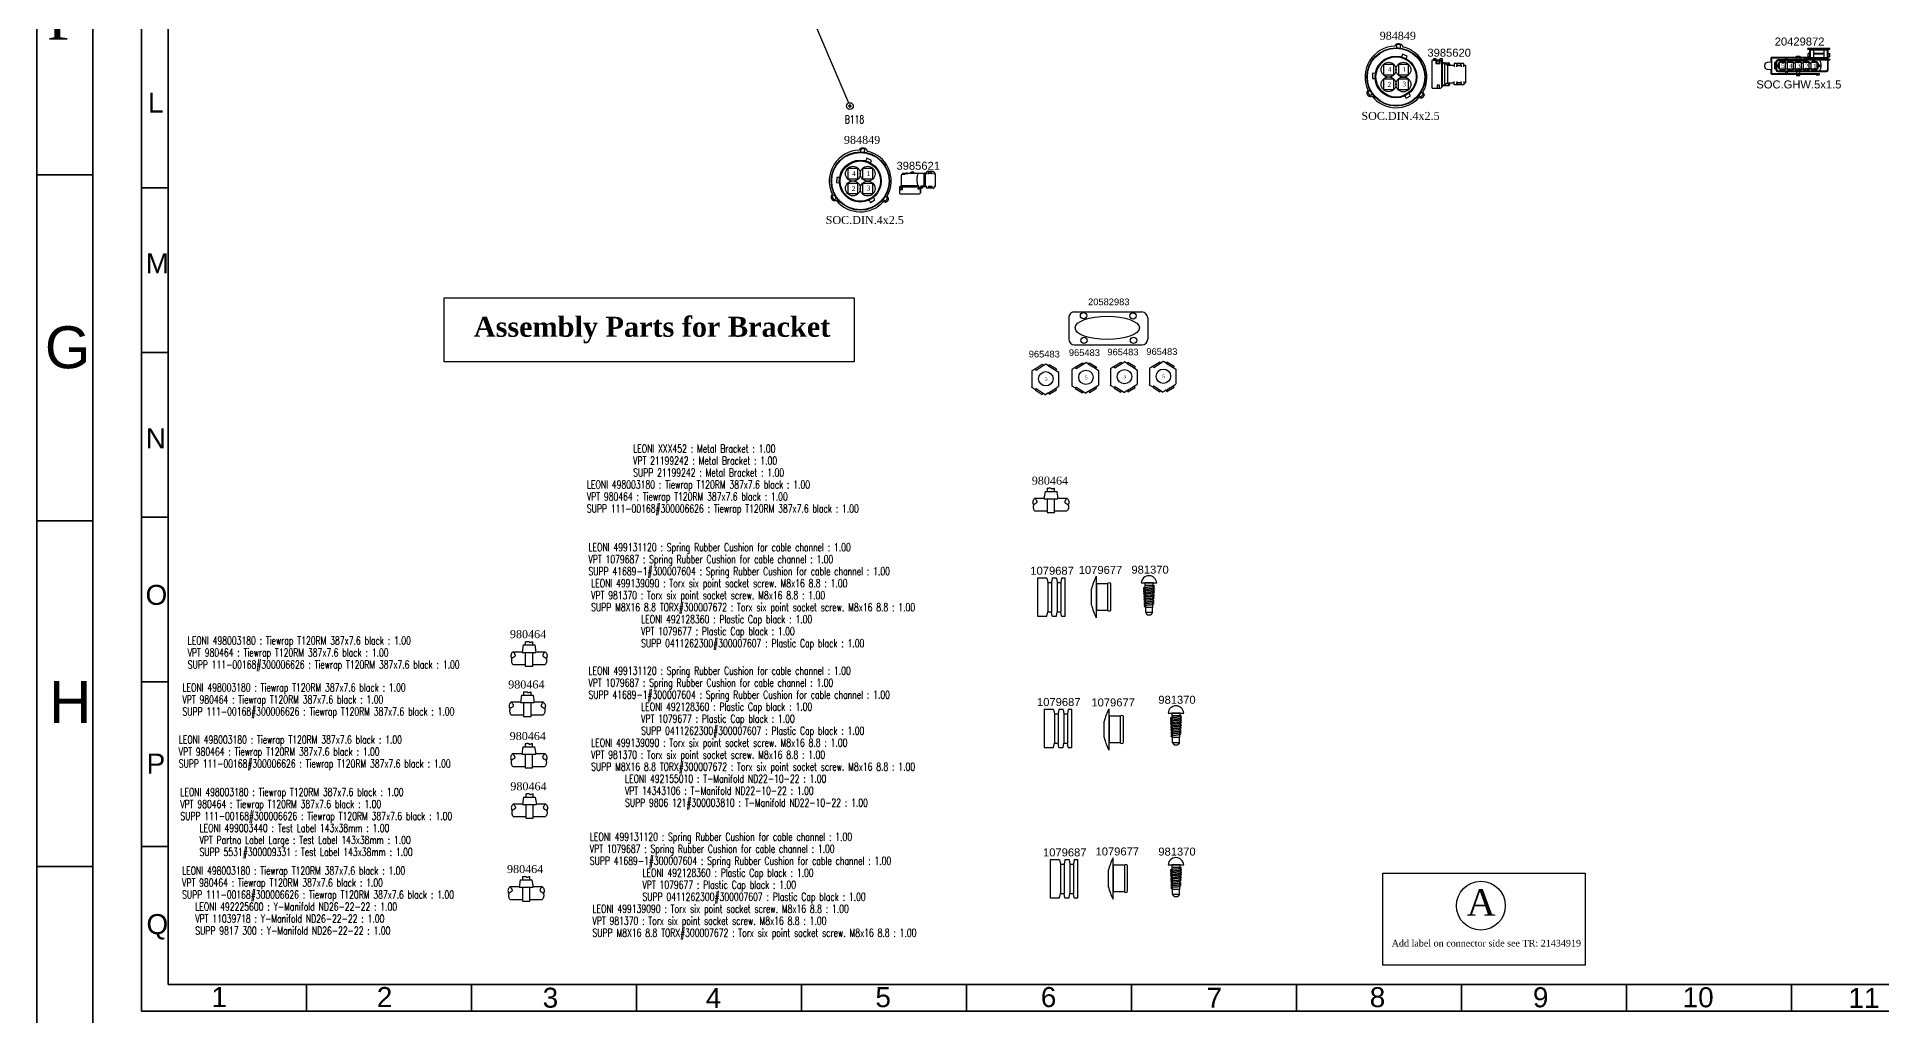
# Model space of a CAD drawing. Header units: millimetres. Extents: x -78 to 6757, y -2226 to 2184.
# Drawn here: x -78 to 1305, y -3 to 731 of the extents above; entities that cross this region are included whole.
import ezdxf

# ---------------------------------------------------------------- set-up
doc = ezdxf.new("R2010")
doc.units = ezdxf.units.MM
for name, color, linetype in [('COVERINGS', 7, 'Continuous'), ('LAYER_0', 7, 'Continuous'), ('Leoni-Framelayer', 7, 'Continuous'), ('SELECTION', 7, 'Continuous'), ('SYMBOLS', 7, 'Continuous')]:
    doc.layers.add(name, color=color, linetype=linetype)
doc.styles.add('HS-NODE', font='ROMANS.SHX', dxfattribs={"width": 0.7, "height": 6})
doc.styles.add('HS-PART-NO', font='ROMANS.SHX', dxfattribs={"width": 0.7, "height": 6})
doc.styles.get("Standard").update_dxf_attribs({"font": 'TIMES.TTF'})
doc.linetypes.add('20739101', pattern='A,0.0001,-0.2,[132,ltypeshp.shx,S=0.2,R=0,X=-0.2,Y=0],-0.2', length=0.4001)
doc.linetypes.add('ZIPPED_TUBE', pattern='A,0.0001,-0.25,["~",Standard,S=1,R=0,X=-0.3,Y=-0.6],-0.25', length=0.5001)

# ---------------------------------------------------------------- blocks, each defined once
blk = doc.blocks.new('A2-frame')
at = {"layer": 'Leoni-Framelayer', "linetype": 'Continuous', "lineweight": 35}
for p, q in [((0, 754.35), (4, 754.35)), ((0, 729.64), (4, 729.64)), ((0, 704.94), (4, 704.94))]:
    blk.add_line(p, q, dxfattribs=at)
for points in [[(0, 482.58), (594, 482.58), (594, 902.58), (0, 902.58)], [(4, 486.58), (590, 486.58), (590, 898.58), (4, 898.58)]]:
    blk.add_lwpolyline(points, close=True, dxfattribs=at)
at = {"layer": 'Leoni-Framelayer', "linetype": 'Continuous', "lineweight": 35, "char_height": 3, "width": 0.34, "attachment_point": 1}
for s, insert in [('F', (0.74, 767)), ('{\\fArial|b0|i0|c0|p34;G}', (0.57, 743.53)), ('{\\fArial|b0|i0|c0|p34;H}', (0.87, 718.19))]:
    blk.add_mtext(s, dxfattribs=dict(at, insert=insert))
blk = doc.blocks.new('1st page')
at = {"color": 92, "linetype": 'Continuous'}
blk.add_lwpolyline([(0, 0), (0, 2100), (2970, 2100), (2970, 0), (0, 0), (0, 0)], dxfattribs=at)
at = {"layer": 'Leoni-Framelayer', "linetype": 'Continuous', "lineweight": 35}
for p, q in [((0, 494.1), (20, 494.1)), ((0, 370.6), (20, 370.6)), ((0, 247.1), (20, 247.1)), ((0, 123.5), (20, 123.5)), ((123.8, 0), (123.8, 20)), ((247.5, 0), (247.5, 20)), ((371.3, 0), (371.3, 20)), ((495, 0), (495, 20)), ((618.8, 0), (618.8, 20)), ((742.5, 0), (742.5, 20)), ((866.3, 0), (866.3, 20)), ((990, 0), (990, 20)), ((1113.8, 0), (1113.8, 20)), ((1237.5, 0), (1237.5, 20))]:
    blk.add_line(p, q, dxfattribs=at)
for points in [[(0, 0), (2970, 0), (2970, 2100), (0, 2100)], [(20, 20), (2950, 20), (2950, 2080), (20, 2080)]]:
    blk.add_lwpolyline(points, close=True, dxfattribs=at)
at = {"layer": 'Leoni-Framelayer', "linetype": 'Continuous', "lineweight": 35, "char_height": 15, "width": 1.7}
for s, insert, attachment_point in [('{\\fArial|b0|i0|c0|p34;M}', (3.2, 568.6), 1), ('{\\fArial|b0|i0|c0|p34;N}', (3.2, 437.3), 1), ('{\\fArial|b0|i0|c0|p34;O}', (3.1, 319.8), 1), ('{\\fArial|b0|i0|c0|p34;P}', (3.9, 193.2), 1), ('{\\fArial|b0|i0|c0|p34;Q}', (3.8, 72.8), 1), ('{\\fArial|b0|i0|c0|p34;1}', (52.5, 18.1), 1), ('{\\fArial|b0|i0|c0|p34;2}', (188.2, 18.1), 3), ('{\\fArial|b0|i0|c0|p34;3}', (312.6, 17.6), 3), ('{\\fArial|b0|i0|c0|p34;4}', (434.9, 17.4), 3), ('{\\fArial|b0|i0|c0|p34;5}', (550.5, 18), 1), ('{\\fArial|b0|i0|c0|p34;6}', (686.2, 18.1), 3), ('{\\fArial|b0|i0|c0|p34;7}', (810.6, 17.6), 3), ('{\\fArial|b0|i0|c0|p34;8}', (932.9, 18), 3), ('{\\fArial|b0|i0|c0|p34;9}', (1043.6, 17.9), 1), ('{\\fArial|b0|i0|c0|p34;10}', (1179.2, 17.9), 3), ('{\\fArial|b0|i0|c0|p34;11}', (1303.6, 17.4), 3)]:
    blk.add_mtext(s, dxfattribs=dict(at, insert=insert, attachment_point=attachment_point))
blk = doc.blocks.new('A$C07237456')
at = {"layer": 'LAYER_0', "color": 7}
for points in [[(26.7, 58.1), (27, 58.4), (27.2, 58.7), (27.4, 59), (27.6, 59.2), (27.7, 59.3), (27.8, 59.4), (28, 59.6), (28.1, 59.7), (28.3, 59.7), (28.6, 59.8), (28.9, 59.9), (29.2, 59.9), (29.5, 59.9), (29.8, 59.9), (30.1, 59.8), (30.3, 59.8), (30.6, 59.7), (30.9, 59.6), (31.2, 59.5), (31.5, 59.4), (31.7, 59.2), (31.9, 59.1), (32, 59), (32.1, 58.8), (32.2, 58.6), (32.3, 58.5), (32.4, 58.3), (32.5, 58.1), (32.6, 57.9), (32.7, 57.7), (32.8, 57.6), (32.9, 57.4), (33.1, 57.3)], [(28.1, 59.2), (27.9, 56.9), (30.9, 56.6), (31.1, 58.9), (28.1, 59.2)], [(18.2, 36.6), (25.9, 36.6), (25.9, 44.3), (18.2, 44.3), (18.2, 36.6)], [(29.4, 36.6), (37, 36.6), (37, 44.3), (29.4, 44.3), (29.4, 36.6)], [(35.3, 48.5), (36.1, 50.4), (32.5, 52), (31.7, 50.1)], [(12.2, 37.6), (10.1, 37.7), (9.9, 33.8), (12, 33.7)], [(18.2, 25.5), (25.9, 25.5), (25.9, 33.2), (18.2, 33.2), (18.2, 25.5)], [(29.3, 25.5), (37, 25.5), (37, 33.2), (29.3, 33.2), (29.3, 25.5)], [(6.6, 25.2), (6.5, 24.8), (6.3, 24.5), (6.1, 24.1), (6, 23.9), (5.9, 23.7), (5.9, 23.5), (5.8, 23.4), (5.8, 23.2), (5.8, 23), (5.8, 22.5), (5.9, 22.1), (6.2, 21.6), (6.3, 21.4), (6.4, 21.2), (6.6, 21.1), (6.7, 20.9), (6.9, 20.7), (7.1, 20.6), (7.2, 20.5), (7.4, 20.4), (7.7, 20.4), (7.9, 20.3), (8.1, 20.3), (8.3, 20.3), (8.8, 20.3), (9.2, 20.4), (9.7, 20.3)], [(8.3, 24.7), (6.3, 23.5), (7.9, 20.9), (9.9, 22.1), (8.3, 24.7)], [(34.2, 20.7), (35.2, 18.9), (38.6, 20.8), (37.6, 22.6)], [(44.7, 21), (46.6, 19.7), (48.3, 22.2), (46.4, 23.5), (44.7, 21)], [(45.1, 19.6), (45.4, 19.6), (45.8, 19.4), (46.1, 19.3), (46.3, 19.3), (46.4, 19.3), (46.6, 19.2), (46.8, 19.2), (46.9, 19.3), (47.1, 19.3), (47.3, 19.4), (47.5, 19.5), (47.7, 19.6), (47.9, 19.8), (48, 19.9), (48.2, 20.1), (48.3, 20.3), (48.5, 20.5), (48.6, 20.7), (48.7, 20.9), (48.8, 21.1), (48.8, 21.3), (48.9, 21.5), (48.8, 21.8), (48.7, 22), (48.6, 22.2), (48.4, 22.5), (48.3, 22.7), (48.2, 22.9), (48, 23.1), (48, 23.3), (47.9, 23.5), (47.9, 23.7), (48.1, 23.9)]]:
    blk.add_lwpolyline(points, dxfattribs=at)
for centre, radius in [((27.7, 34.9), 21.9), ((27.7, 34.9), 21.5), ((27.6, 34.9), 15.7), ((27.7, 34.9), 15.1), ((22.1, 40.4), 5.57), ((33.2, 40.4), 5.57), ((22.1, 29.4), 5.57), ((33.2, 29.3), 5.57)]:
    blk.add_circle(centre, radius, dxfattribs=at)
for centre, radius, start, end in [((27.6, 34.9), 23.2, 91.571, 204.83), ((27.7, 34.9), 23.1, 331.52, 77.384), ((27.7, 34.9), 23.1, 218.82, 318.78)]:
    blk.add_arc(centre, radius, start, end, dxfattribs=at)
at = {"layer": 'LAYER_0', "color": 7, "linetype": 'Continuous', "width": 590.658, "attachment_point": 1}
for s, insert, char_height in [('{\\fTimes New Roman|b0|i0|c0|p18;984849}', (15.4, 68.8), 6), ('{\\fTimes New Roman|b0|i0|c0|p18;4}', (21.5, 42.4), 3.64), ('{\\fTimes New Roman|b0|i0|c0|p18;1}', (32.5, 42.4), 3.64), ('{\\fTimes New Roman|b0|i0|c0|p18;2}', (21.2, 31.1), 3.64), ('{\\fTimes New Roman|b0|i0|c0|p18;3}', (32.5, 31.4), 3.64), ('{\\fTimes New Roman|b0|i0|c0|p18;SOC.DIN.4x2.5}', (1.7, 8.7), 6)]:
    blk.add_mtext(s, dxfattribs=dict(at, insert=insert, char_height=char_height))
blk = doc.blocks.new('418615200')
at = {"layer": 'LAYER_0', "color": 7, "linetype": 'Continuous'}
blk.add_blockref('A$C07237456', (226.6, 59.8), dxfattribs=at)
blk = doc.blocks.new('418036300')
at = {"layer": 'LAYER_0', "color": 7}
for points in [[(192.8, 55.5), (192.8, 55.8)], [(209.5, 55.8), (192.8, 55.8)], [(209.5, 55.5), (209.5, 55.8)], [(160.4, 43), (160.4, 42.6)], [(162.5, 45.4), (165.2, 45.7)], [(165.2, 48.6), (165.2, 45.7)], [(166.1, 48.6), (165.6, 48.2)], [(165.6, 48.2), (165.6, 37.5)], [(194.7, 49.1), (165.7, 49.1)], [(184.5, 48.6), (166.1, 48.6)], [(167.9, 45.2), (167.9, 40.4)], [(169.1, 45.2), (167.9, 45.2)], [(168.6, 44.4), (169.1, 44.4)], [(168.6, 44.4), (168.6, 41.1), (169.1, 41.1)], [(169.1, 39.5), (169.1, 46)], [(169.5, 45.5), (169.5, 40.1)], [(169.5, 43), (169.9, 43)], [(169.9, 42.5), (169.5, 42.5)], [(169.9, 43.5), (170.5, 43.5)], [(169.9, 43.5), (169.9, 42.1), (170.5, 42.1)], [(191.4, 47.2), (170.3, 47.2)], [(170.7, 46.7), (191.4, 46.7)], [(171.4, 40.4), (176.2, 40.4), (176.2, 45.2), (171.4, 45.2), (171.4, 40.4)], [(173.6, 46.2), (174, 46.2), (174, 46.7), (173.6, 46.7), (173.6, 46.2)], [(176.2, 47.2), (176.2, 48.6)], [(176.2, 48.6), (177.4, 48.6)], [(177.4, 47.2), (177.4, 48.6)], [(177.4, 40.4), (182.1, 40.4), (182.1, 45.2), (177.4, 45.2), (177.4, 40.4)], [(179.5, 46.2), (180, 46.2), (180, 46.7), (179.5, 46.7), (179.5, 46.2)], [(183.3, 40.4), (188.1, 40.4), (188.1, 45.2), (183.3, 45.2), (183.3, 40.4)], [(184.5, 49.1), (184.5, 50), (186.9, 50), (186.9, 49.1)], [(190.5, 48.6), (184.5, 48.6)], [(186.9, 48.6), (186.9, 47.2), (184.5, 47.2), (184.5, 48.6)], [(185.5, 46.2), (185.9, 46.2), (185.9, 46.7), (185.5, 46.7), (185.5, 46.2)], [(189.3, 40.4), (194, 40.4), (194, 45.2), (189.3, 45.2), (189.3, 40.4)], [(194.7, 48.6), (190.5, 48.6)], [(190.6, 47.2), (190.6, 48.7)], [(191.4, 47.2), (191.4, 47.4)], [(191.4, 46.2), (191.4, 47.2)], [(191.7, 47.7), (194.2, 47.7)], [(191.9, 46.2), (191.9, 47.2)], [(191.9, 47.2), (207.6, 47.2)], [(193, 55.3), (208.2, 55.3)], [(194.2, 49.4), (193.1, 49.4), (193.1, 52)], [(194.2, 52), (193.1, 52)], [(194.2, 55.3), (194.2, 47.2)], [(197.5, 49.1), (197.5, 54.8), (194.7, 54.8), (194.7, 49.1), (197.5, 49.1)], [(194.7, 54.8), (207.6, 54.8)], [(194.7, 54.8), (194.7, 49.1)], [(194.7, 49.1), (207.6, 49.1)], [(194.7, 48.6), (207.6, 48.6)], [(194.7, 48.6), (194.7, 47.9)], [(194.7, 47.9), (207.6, 47.9)], [(195.2, 40.4), (200, 40.4), (200, 45.2), (195.2, 45.2), (195.2, 40.4)], [(196.5, 54.8), (196.5, 55.3)], [(196.5, 49.1), (196.5, 48.6)], [(197.4, 46.2), (197.4, 47.2)], [(197.8, 52.2), (204.6, 52.2)], [(197.8, 51.7), (204.6, 51.7)], [(197.8, 46.2), (197.8, 47.2)], [(201.5, 43.5), (201, 43.5)], [(201.5, 43.5), (201.5, 42.1), (201, 42.1)], [(203, 43), (201.5, 43)], [(201.5, 42.5), (202.9, 42.5)], [(207.6, 49.1), (207.6, 54.8), (204.8, 54.8), (204.8, 49.1), (207.6, 49.1)], [(205.8, 54.8), (205.8, 55.3)], [(205.8, 49.1), (205.8, 48.6)], [(207.6, 54.8), (207.6, 49.1)], [(207.6, 48.6), (207.6, 40.1)], [(208.1, 47.7), (208.1, 55.3)], [(208.1, 55.3), (209.3, 55.3)], [(208.1, 49.4), (209.3, 49.4), (209.3, 52)], [(208.1, 52), (209.3, 52)], [(208.1, 47.7), (209.3, 47.7)], [(208.1, 47.2), (209.5, 47.2)], [(208.1, 39.6), (208.1, 47.2)], [(209.5, 47.4), (209.5, 47.2)], [(162.5, 40.2), (165.2, 39.9)], [(165.2, 39.9), (165.2, 37)], [(166.1, 37), (165.6, 37.5)], [(165.7, 36.5), (198.8, 36.5)], [(166.1, 37), (189, 37)], [(169.1, 40.4), (167.9, 40.4)], [(170.3, 38.4), (206.9, 38.4)], [(170.7, 38.9), (206.5, 38.9)], [(173.6, 38.9), (174, 38.9), (174, 39.4), (173.6, 39.4), (173.6, 38.9)], [(176.2, 38.4), (176.2, 37)], [(176.2, 37), (177.4, 37)], [(177.4, 38.4), (177.4, 37)], [(179.5, 38.9), (180, 38.9), (180, 39.4), (179.5, 39.4), (179.5, 38.9)], [(184.5, 38.4), (184.5, 37)], [(184.5, 36.5), (184.5, 35.5), (186.9, 35.5), (186.9, 36.5)], [(185.5, 38.9), (185.9, 38.9), (185.9, 39.4), (185.5, 39.4), (185.5, 38.9)], [(186.9, 37), (186.9, 38.4)], [(189, 37), (199.5, 37)], [(191.4, 38.9), (191.9, 38.9), (191.9, 39.3), (191.4, 39.3), (191.4, 38.9)], [(197.4, 38.9), (197.8, 38.9), (197.8, 39.3), (197.4, 39.3), (197.4, 38.9)], [(198.8, 37), (198.8, 36.5)], [(198.8, 36.5), (199.5, 36.1), (201.4, 36.1)], [(199.5, 37), (201.4, 37), (201.4, 36.1)]]:
    blk.add_lwpolyline(points, dxfattribs=at)
for centre, radius, start, end in [((193, 55.5), 0.238, 180, 270), ((209.3, 55.5), 0.238, 270, 0), ((162.8, 43), 2.38, 95.608, 180), ((162.8, 42.6), 2.38, 180, 264.38), ((165.7, 48.6), 0.476, 90, 180), ((166.1, 48.2), 0.476, 90, 180), ((170.3, 46), 1.19, 90, 180), ((170.7, 45.5), 1.19, 90, 180), ((173.8, 42.8), 3.43, 29.741, 330.29), ((179.8, 42.8), 3.43, 29.741, 150.25), ((185.7, 42.8), 3.43, 29.762, 150.24), ((191.7, 42.8), 3.43, 29.861, 150.23), ((191.7, 47.4), 0.238, 90, 180), ((197.6, 42.8), 3.43, 209.77, 150.25), ((196.8, 47.5), 0.363, 244.71, 87.227), ((197.8, 51.9), 0.238, 90, 180), ((197.8, 51.9), 0.238, 180, 270), ((196, 43), 6.93, 323.27, 36.734), ((204.6, 51.9), 0.238, 0, 90), ((204.6, 51.9), 0.238, 270, 0), ((205.5, 47.5), 0.363, 92.773, 295.29), ((209.3, 47.4), 0.238, 0, 90), ((165.7, 37), 0.476, 180, 270), ((166.1, 37.5), 0.476, 180, 270), ((166.1, 37.5), 0.476, 180, 270), ((170.3, 39.6), 1.19, 180, 270), ((170.7, 40.1), 1.19, 180, 270), ((179.8, 42.8), 3.43, 209.84, 330.28), ((185.7, 42.8), 3.43, 209.73, 330.23), ((191.7, 42.8), 3.43, 209.97, 330.24), ((206.5, 40.1), 1.19, 270, 0), ((206.9, 39.6), 1.19, 270, 0)]:
    blk.add_arc(centre, radius, start, end, dxfattribs=at)
at = {"layer": 'LAYER_0', "color": 7, "linetype": 'Continuous', "attachment_point": 1}
for s, insert, char_height, width in [('{\\fArial|b0|i0|c0|p32;20429872}', (168.1, 64), 6, 590.658), ('{\\fTimes New Roman|b0|i0|c0|p18;5}', (173, 44.6), 3.439, 869.91), ('{\\fTimes New Roman|b0|i0|c0|p18;4}', (179, 44.5), 3.439, 869.91), ('{\\fTimes New Roman|b0|i0|c0|p18;3}', (184.9, 44.3), 3.439, 869.91), ('{\\fTimes New Roman|b0|i0|c0|p18;2}', (190.7, 44.3), 3.439, 869.91), ('{\\fTimes New Roman|b0|i0|c0|p18;1}', (196.9, 44.3), 3.439, 869.91), ('{\\fArial|b0|i0|c0|p32;SOC.GHW.5x1.5}', (154.3, 31.8), 6, 590.658)]:
    blk.add_mtext(s, dxfattribs=dict(at, insert=insert, char_height=char_height, width=width))
blk = doc.blocks.new('498003180A', base_point=(148.73, 107.2))
at = {"layer": 'COVERINGS', "color": 7}
for points in [[(133.73, 109.16), (133.45, 108.77), (133.09, 108.42), (132.77, 108.04), (132.44, 107.67), (132.16, 107.29), (132.05, 106.82), (131.89, 106.18), (131.78, 105.41), (131.83, 104.69), (131.86, 104.33), (131.93, 103.98), (132.05, 103.67), (132.18, 103.36), (132.36, 103.09), (132.61, 102.87)], [(133.73, 109.16), (134.05, 108.53), (134.58, 107.93), (135.01, 107.31), (135.22, 107.01), (135.41, 106.69), (135.53, 106.37), (135.64, 106.05), (135.69, 105.72), (135.62, 105.38), (135.56, 105.02), (135.35, 104.75), (135.07, 104.52), (134.79, 104.29), (134.44, 104.11), (134.08, 103.92), (133.73, 103.73), (133.37, 103.55), (133.07, 103.32), (132.77, 103.1), (132.53, 102.84), (132.43, 102.49), (132.29, 102.05), (132.21, 101.56), (132.19, 101.06), (132.17, 100.56), (132.22, 100.05), (132.33, 99.554), (132.43, 99.06), (132.6, 98.586), (132.83, 98.163), (133.07, 97.741), (133.37, 97.371), (133.73, 97.084)], [(163.73, 109.16), (163.42, 108.53), (162.88, 107.93), (162.45, 107.31), (162.24, 107.01), (162.05, 106.69), (161.93, 106.37), (161.82, 106.05), (161.77, 105.72), (161.84, 105.38), (161.9, 105.02), (162.11, 104.75), (162.39, 104.52), (162.67, 104.29), (163.02, 104.11), (163.38, 103.92), (163.73, 103.73), (164.1, 103.55), (164.39, 103.32), (164.69, 103.1), (164.93, 102.84), (165.04, 102.49), (165.17, 102.05), (165.25, 101.56), (165.27, 101.06), (165.29, 100.56), (165.24, 100.05), (165.14, 99.554), (165.03, 99.06), (164.86, 98.586), (164.63, 98.163), (164.39, 97.741), (164.1, 97.371), (163.73, 97.084)], [(163.73, 109.16), (164.01, 108.77), (164.37, 108.42), (164.7, 108.04), (165.02, 107.67), (165.3, 107.29), (165.41, 106.82), (165.57, 106.18), (165.68, 105.41), (165.63, 104.69), (165.6, 104.33), (165.53, 103.98), (165.41, 103.67), (165.28, 103.36), (165.1, 103.09), (164.85, 102.87)]]:
    blk.add_lwpolyline(points, dxfattribs=at)
at = {"layer": 'SELECTION', "color": 7}
for points in [[(133.73, 109.16), (142.32, 109.16)], [(143.23, 115.51), (142.23, 108.51)], [(142.23, 108.51), (155.23, 108.51)], [(143.23, 115.51), (154.23, 115.51)], [(145.23, 118.51), (145.81, 118.51), (146.43, 118.64), (147.03, 118.71), (147.33, 118.74), (147.62, 118.76), (147.91, 118.73), (148.19, 118.71), (148.47, 118.64), (148.73, 118.51), (148.89, 118.43), (148.88, 118.15), (149.05, 118.09), (149.29, 117.98), (149.55, 117.95), (149.81, 117.96), (150.07, 117.98), (150.33, 118.04), (150.6, 118.11), (151.14, 118.26), (151.69, 118.47), (152.22, 118.5)], [(145.23, 118.51), (145.23, 115.51), (152.23, 115.51), (152.23, 118.51)], [(145.23, 108.51), (145.23, 95.62), (152.23, 95.62), (152.23, 108.51)], [(154.23, 115.51), (155.23, 108.51)], [(155.14, 109.16), (163.73, 109.16)], [(133.73, 97.084), (145.23, 97.084)], [(152.23, 97.084), (163.73, 97.084)]]:
    blk.add_lwpolyline(points, dxfattribs=at)
blk = doc.blocks.new('498003180')
at = {"layer": 'SYMBOLS', "color": 0, "xscale": 0.8000000000000007, "yscale": 0.7999999999999972, "zscale": 0.8}
blk.add_blockref('498003180A', (104.8, -203.3), dxfattribs=at)
at = {"layer": 'LAYER_0', "color": 7, "linetype": 'Continuous', "insert": (90.5, -185.6), "char_height": 6, "width": 590.658, "attachment_point": 1}
blk.add_mtext('{\\fTimes New Roman|b0|i0|c0|p18;980464}', dxfattribs=at)
blk = doc.blocks.new('A$C04C407CF')
at = {"layer": 'LAYER_0', "color": 7}
for points in [[(6.5, 26), (0, 26), (0, 0), (6.5, 0)], [(6.5, 26), (7, 23)], [(10, 26), (9.5, 23)], [(13, 26), (10, 26)], [(13, 26), (13.5, 23)], [(16.5, 26), (16, 23)], [(16.5, 0), (19, 0), (19, 26), (16.5, 26)], [(7, 23), (9.5, 23)], [(7, 23), (7, 3)], [(9.5, 23), (9.5, 3)], [(13.5, 23), (16, 23)], [(13.5, 23), (13.5, 3)], [(16, 23), (16, 3)], [(6.5, 0), (7, 3)], [(7, 3), (9.5, 3)], [(10, 0), (9.5, 3)], [(13, 0), (13.5, 3)], [(13.5, 3), (16, 3)], [(16.5, 0), (16, 3)], [(10, 0), (13, 0)]]:
    blk.add_lwpolyline(points, dxfattribs=at)
blk = doc.blocks.new('499131120')
at = {"layer": 'LAYER_0', "color": 7, "linetype": 'Continuous', "xscale": 1.1, "yscale": 1.100000000000001, "zscale": 1.1}
blk.add_blockref('A$C04C407CF', (104.5, 65.1), dxfattribs=at)
at = {"layer": 'LAYER_0', "color": 7, "linetype": 'Continuous', "insert": (99.2, 102.2), "char_height": 6, "width": 590.658, "attachment_point": 1}
blk.add_mtext('{\\fArial|b0|i0|c1|p0;\\C256;1079687}', dxfattribs=at)
blk = doc.blocks.new('A$C2AD854F0')
at = {"layer": 'LAYER_0', "color": 7}
for points in [[(3.8, 23.2), (6.3, 23.5), (6.2, 24.3), (3.7, 24), (3.8, 23.2)], [(9.9, 24), (3.8, 23.2)], [(6.3, 23.5), (7.3, 23.7)], [(7.3, 23.7), (9.8, 24), (9.7, 24.7), (7.2, 24.4), (7.3, 23.7)], [(9.9, 24), (10.3, 24)], [(13, 24), (10.3, 24)], [(18, 24), (17.7, 25), (16.7, 25.7), (15.5, 26), (14.2, 25.7), (13.3, 25), (13, 24)], [(18, 24), (13, 24)], [(28.5, 24), (18, 24)], [(22.1, 10.4), (21.8, 11.1), (21.6, 12), (21.4, 13.1), (21.3, 14.3), (21.2, 15.6), (21.1, 17), (21.2, 18.3), (21.3, 19.6), (21.5, 20.8), (21.7, 21.8), (21.9, 22.7), (22.2, 23.3)], [(29, 24), (29, 9)], [(29.4, 24.2), (29.6, 24.3)], [(30.5, 24.5), (30.5, 8.5)], [(32.2, 24.5), (30.5, 24.5)], [(32.2, 25.5), (32.2, 24.5)], [(32.2, 24.5), (32.2, 23.5)], [(40.2, 26.5), (33.2, 26.5)], [(34.7, 24.5), (38.7, 24.5), (38.7, 26.5), (34.7, 26.5), (34.7, 24.5)], [(34.7, 24.5), (35.2, 26.5)], [(34.7, 24.5), (38.7, 24.5)], [(34.7, 23.5), (34.7, 24.5)], [(38.7, 24.5), (34.7, 24.5)], [(38.7, 24.5), (34.7, 24.5)], [(38.7, 24.5), (38.3, 26.5)], [(38.7, 24.5), (38.7, 23.5)], [(41.2, 24.5), (41.2, 25.5)], [(41.2, 23.5), (41.2, 24.5)], [(42, 24.5), (41.2, 24.5)], [(43, 9.5), (43, 23.5)], [(0, 7.5), (0, 1)], [(0, 7.4), (0, 5), (3.6, 5), (3.6, 7.4), (0, 7.4)], [(0, 7), (0, 5.4), (3, 5.4), (3, 7), (0, 7)], [(25, 8), (0.1, 8)], [(25, 1), (25, 8), (0.1, 8)], [(1.6, 9.2), (0.4, 8.3)], [(1, 0), (24, 0)], [(2, 21.3), (2, 10)], [(23, 9.5), (2, 9.5)], [(25, 6.6), (25, 5.4), (22.5, 5.4), (22.5, 6.6), (25, 6.6)], [(25, 8), (25, 1)], [(26.7, 6.6), (25, 6.6)], [(28.5, 9), (26, 9)], [(27.7, 9), (27.7, 7.6)], [(29.4, 8.8), (29.6, 8.7)], [(32.2, 8.5), (30.5, 8.5)], [(32.2, 8.5), (32.2, 9.5)], [(32.2, 7.5), (32.2, 8.5)], [(40.2, 6.5), (33.2, 6.5)], [(34.7, 9.5), (34.7, 8.5)], [(34.7, 8.5), (38.7, 8.5), (38.7, 6.5), (34.7, 6.5), (34.7, 8.5)], [(34.7, 8.5), (35.2, 6.5)], [(34.7, 8.5), (38.7, 8.5)], [(38.7, 8.5), (34.7, 8.5)], [(38.7, 8.5), (34.7, 8.5)], [(38.7, 8.5), (38.3, 6.5)], [(38.7, 8.5), (38.7, 9.5)], [(41.2, 9.5), (41.2, 8.5)], [(42, 8.5), (41.2, 8.5)], [(41.2, 8.5), (41.2, 7.5)]]:
    blk.add_lwpolyline(points, dxfattribs=at)
for centre in [(15.5, 25), (26.3, 7.8)]:
    blk.add_circle(centre, 0.75, dxfattribs=at)
for centre, radius, start, end in [((4, 21.3), 2, 97.062, 180), ((28.5, 26), 2, 270, 296.46), ((30.5, 22.5), 2, 90, 116.67), ((33.2, 25.5), 1, 90, 180), ((40.2, 25.5), 1, 0, 90), ((42, 23.5), 1, 0, 90), ((1, 7.5), 1, 126.94, 180), ((1, 1), 1, 180, 270), ((1, 10), 1, 306.86, 0), ((24, 1), 1, 270, 0), ((26, 8), 1, 90, 180), ((26.7, 7.6), 1, 270, 0), ((28.5, 7), 2, 63.325, 90), ((30.5, 10.5), 2, 243.43, 270), ((33.2, 7.5), 1, 180, 270), ((40.2, 7.5), 1, 270, 0), ((42, 9.5), 1, 270, 0)]:
    blk.add_arc(centre, radius, start, end, dxfattribs=at)
blk = doc.blocks.new('418629900')
at = {"layer": 'LAYER_0', "color": 7, "linetype": 'Continuous', "xscale": 0.6300000000000026, "yscale": 0.629999999999999, "zscale": 0.63}
blk.add_blockref('A$C2AD854F0', (150.9, 104.8), dxfattribs=at)
at = {"layer": 'LAYER_0', "color": 7, "linetype": 'Continuous', "insert": (148.7, 128.8), "char_height": 6, "width": 590.658, "attachment_point": 1}
blk.add_mtext('{\\fArial|b0|i0|c1|p0;\\C256;3985621}', dxfattribs=at)
blk = doc.blocks.new('A$C0C836326')
at = {"layer": 'LAYER_0', "color": 7}
for points in [[(0, 25.5), (0, 0.5)], [(8, 26), (0.5, 26)], [(1.5, 26), (4, 26), (4, 27.5), (1.5, 27.5), (1.5, 26)], [(3.7, 26), (3.7, 23), (7.8, 23), (7.8, 26)], [(4.8, 23), (4.8, 25.4), (7, 25.4), (7, 23), (4.8, 23)], [(10, 26), (10, 27.5), (7.5, 27.5), (7.5, 26)], [(8.3, 26), (8, 26)], [(9, 25), (9, 1)], [(9.7, 24.1), (9.3, 25.4)], [(10, 23.8), (10, 26)], [(10, 2.7), (10, 23.3)], [(11, 23.5), (10.7, 23.5)], [(11.6, 23.5), (11, 23.5)], [(11.6, 23.5), (15.5, 23.5)], [(12, 22.5), (12, 3.5)], [(14.7, 21.2), (12.3, 23.3)], [(15, 5.5), (15, 20.5)], [(21, 21), (15.4, 21)], [(17, 22), (17, 21)], [(30, 21), (30, 23), (21, 23), (21, 21)], [(21, 21), (21, 20)], [(23.5, 21), (27.5, 21), (27.5, 23), (23.5, 23), (23.5, 21)], [(23.5, 21), (23.9, 23)], [(23.5, 21), (27.5, 21)], [(23.5, 20), (23.5, 21)], [(27.5, 21), (23.5, 21)], [(27.5, 21), (27.1, 23)], [(27.5, 21), (27.5, 20)], [(31.5, 21), (30, 21)], [(30, 20), (30, 21)], [(32, 5.5), (32, 20.5)], [(7.1, 0), (7.1, 2.7), (5, 2.7), (5, 0), (7.1, 0)], [(9.7, 1.9), (9.3, 0.6)], [(10.7, 2.5), (11, 2.5)], [(11, 2.5), (11.6, 2.5)], [(11.6, 2.5), (15.5, 2.5)], [(14.7, 4.8), (12.3, 2.7)], [(15.4, 5), (21, 5)], [(17, 4), (17, 5)], [(21, 5), (21, 6)], [(30, 5), (30, 3), (21, 3), (21, 5)], [(23.5, 6), (23.5, 5)], [(23.5, 5), (27.5, 5), (27.5, 3), (23.5, 3), (23.5, 5)], [(23.5, 5), (23.9, 3)], [(23.5, 5), (27.5, 5)], [(27.5, 5), (23.5, 5)], [(23.5, 5), (27.5, 5)], [(27.5, 5), (27.1, 3)], [(27.5, 5), (27.5, 6)], [(30, 6), (30, 5)], [(30, 5), (31.5, 5)], [(0.5, 0), (8, 0)], [(8, 0), (8.3, 0)]]:
    blk.add_lwpolyline(points, dxfattribs=at)
for centre in [(15.7, 22.1), (15.7, 3.9)]:
    blk.add_circle(centre, 0.5, dxfattribs=at)
for centre, radius, start, end in [((0.5, 25.5), 0.5, 90, 180), ((8.3, 25), 1, 21.979, 90), ((10.7, 24.5), 1, 201.77, 270), ((11, 22.5), 1, 0, 90), ((11.6, 22.5), 1, 50.062, 90), ((14, 20.5), 1, 0, 50.223), ((15.4, 22), 1, 230.26, 270), ((15.5, 22), 1.5, 0, 90), ((31.5, 20.5), 0.5, 0, 90), ((0.5, 0.5), 0.5, 180, 270), ((8.3, 1), 1, 270, 338.11), ((10.7, 1.5), 1, 90, 158.26), ((11, 3.5), 1, 270, 0), ((11.6, 3.5), 1, 270, 309.9), ((14, 5.5), 1, 309.79, 0), ((15.4, 4), 1, 90, 129.75), ((15.5, 4), 1.5, 270, 0), ((31.5, 5.5), 0.5, 270, 0)]:
    blk.add_arc(centre, radius, start, end, dxfattribs=at)
blk = doc.blocks.new('418889510')
at = {"layer": 'LAYER_0', "color": 7, "linetype": 'Continuous', "xscale": 0.7999999999999972, "yscale": 0.8000000000000007, "zscale": 0.8}
blk.add_blockref('A$C0C836326', (88.1, 121.4), dxfattribs=at)
at = {"layer": 'LAYER_0', "color": 7, "linetype": 'Continuous', "insert": (84.8, 150.9), "char_height": 6, "width": 590.658, "attachment_point": 1}
blk.add_mtext('{\\fArial|b0|i0|c1|p0;\\C256;3985620}', dxfattribs=at)
blk = doc.blocks.new('414273830')
at = {"layer": 'SYMBOLS', "color": 7}
for points in [[(139, 96), (144.3, 99.4)], [(139.7, 95), (144.9, 98.4)], [(144.3, 99.4), (144.9, 98.4)], [(144.9, 98.4), (146.9, 99.7)], [(149, 98.3), (147, 99.5)], [(149, 98.3), (149.6, 99.3)], [(149, 98.3), (154.3, 95)], [(149.6, 99.3), (155, 96)], [(138.8, 95.8), (136.6, 94.3)], [(136.7, 88.5), (136.7, 94.4)], [(136.7, 82.6), (136.7, 88.5)], [(139.7, 95), (139, 96)], [(155, 96), (154.3, 95)], [(154.3, 95), (156.3, 93.7)], [(156.4, 93.7), (156.4, 82.7)], [(136.6, 81.9), (136.7, 82.6)], [(138.8, 80.5), (136.6, 81.9)], [(139.7, 81.2), (139, 80.2)], [(139, 80.2), (144.3, 76.8)], [(139.7, 81.2), (144.9, 77.8)], [(144.3, 76.8), (144.9, 77.8)], [(144.9, 77.8), (146.9, 76.5)], [(149, 78), (147, 76.7)], [(149, 78), (154.3, 81.3)], [(149, 78), (149.6, 77)], [(149.6, 77), (155, 80.3)], [(154.3, 81.3), (156.3, 82.6)], [(155, 80.3), (154.3, 81.3)]]:
    blk.add_lwpolyline(points, dxfattribs=at)
blk.add_circle((147, 88.5), 5.4, dxfattribs=at)
at = {"layer": 'LAYER_0', "color": 7, "linetype": 'Continuous', "attachment_point": 1}
for s, insert, char_height, width in [('{\\fArial|b0|i0|c1|p0;\\H0.8333x;\\C256;965483}', (134.2, 109.5), 6, 590.658), ('{\\fTimes New Roman|b0|i0|c0|p18;5}', (146.2, 89.8), 2.7, 192.57)]:
    blk.add_mtext(s, dxfattribs=dict(at, insert=insert, char_height=char_height, width=width))
blk = doc.blocks.new('A$C1BF6691B')
at = {"layer": 'LAYER_0', "color": 7, "linetype": 'Continuous'}
for p, q in [((0, 20.3), (0, 4.3)), ((4.3, 24.7), (54.8, 24.7)), ((59.3, 20.1), (59.3, 4.2)), ((4.3, 0), (54.9, 0))]:
    blk.add_line(p, q, dxfattribs=at)
for centre in [(11.1, 21.8), (48.2, 21.7), (11.4, 3.4), (48.6, 3.3)]:
    blk.add_circle(centre, 2.37, dxfattribs=at)
for centre, radius, start, end in [((4.3, 20.4), 4.26, 88.8683, 181.741), ((54.6, 20), 4.7, 1.5307, 88.1583), ((4.3, 4.3), 4.33, 180.1091, 269.6093), ((55, 4.3), 4.34, 268.9298, 357.5858)]:
    blk.add_arc(centre, radius, start, end, dxfattribs=at)
blk.add_ellipse((28.9, 12.7), major_axis=(-24.1, 0), ratio=0.361868, dxfattribs=at)
at = {"layer": 'LAYER_0', "color": 7, "linetype": 'Continuous', "insert": (14.5, 34.7), "char_height": 6, "width": 590.658, "attachment_point": 1}
blk.add_mtext('{\\fArial|b0|i0|c1|p0;\\H0.8333x;\\C256;20582983}', dxfattribs=at)
blk = doc.blocks.new('418120710')
at = {"layer": 'LAYER_0', "color": 7, "linetype": 'Continuous'}
blk.add_blockref('A$C1BF6691B', (27.7, 24.2), dxfattribs=at)
blk = doc.blocks.new('A$C7F39109D')
at = {"layer": 'LAYER_0', "color": 7}
for points in [[(0, 26.5), (13, 26.5)], [(10, 24.5), (10.1, 24.4), (10.4, 24.4), (10.5, 24.4), (10.7, 24.3), (10.9, 24.3), (10.9, 24.1), (10.9, 23.9), (10.8, 23.8), (10.6, 23.7), (10.4, 23.6), (10.2, 23.6), (10, 23.5), (9.5, 23.3), (8.9, 23.2), (8.3, 23.1), (7.7, 23), (7.1, 22.9), (6.5, 22.9), (5.9, 22.9), (5.3, 22.8), (4.7, 22.8), (4.2, 22.7), (3.6, 22.7), (3, 22.5), (2.8, 22.5), (2.6, 22.5), (2.4, 22.4), (2.2, 22.4), (2, 22.3), (2, 22.1), (2, 22), (2, 21.9), (2.1, 21.9), (2.2, 21.8), (2.3, 21.7), (2.4, 21.7), (2.6, 21.6), (2.9, 21.5), (3.1, 21.5)], [(10, 23.1), (10.1, 23), (10.3, 23), (10.5, 22.9), (10.7, 22.9), (10.8, 22.8), (10.8, 22.7), (10.9, 22.5), (10.7, 22.4), (10.5, 22.3), (10.4, 22.2), (10.1, 22.1), (10, 22.1), (9.4, 21.8), (8.8, 21.7), (8.3, 21.6), (7.7, 21.5), (7.1, 21.5), (6.5, 21.5), (5.9, 21.4), (5.3, 21.4), (4.7, 21.3), (4.1, 21.3), (3.5, 21.2), (3, 21.1), (2.8, 21), (2.6, 21), (2.4, 21), (2.2, 20.9), (2, 20.9), (2, 20.7), (2, 20.6), (2, 20.5), (2.1, 20.4), (2.1, 20.4), (2.2, 20.3), (2.3, 20.2), (2.6, 20.1), (2.8, 20.1), (3, 20)], [(10, 20.4), (10.2, 20.3), (10.4, 20.3), (10.6, 20.3), (10.8, 20.2), (10.9, 20.2), (10.9, 20), (10.9, 19.8), (10.8, 19.7), (10.6, 19.6), (10.4, 19.5), (10.2, 19.5), (10, 19.4), (9.5, 19.2), (8.9, 19), (8.3, 19), (7.8, 18.9), (7.2, 18.8), (6.6, 18.8), (6, 18.8), (5.4, 18.7), (4.8, 18.7), (4.2, 18.6), (3.6, 18.5), (3, 18.4), (2.9, 18.4), (2.6, 18.4), (2.4, 18.3), (2.2, 18.3), (2.1, 18.2), (2.1, 18), (2, 17.9), (2.1, 17.8), (2.1, 17.8), (2.2, 17.7), (2.3, 17.6), (2.4, 17.6), (2.6, 17.5), (2.9, 17.4), (3.1, 17.4)], [(10.1, 21.8), (10.2, 21.8), (10.4, 21.8), (10.6, 21.7), (10.8, 21.7), (10.9, 21.6), (11, 21.5), (11, 21.3), (10.8, 21.2), (10.7, 21.1), (10.5, 21), (10.2, 20.9), (10.1, 20.8), (9.5, 20.6), (9, 20.5), (8.4, 20.4), (7.8, 20.3), (7.2, 20.3), (6.6, 20.2), (6, 20.2), (5.4, 20.2), (4.8, 20.1), (4.2, 20.1), (3.6, 20), (3.1, 19.8), (2.9, 19.8), (2.7, 19.8), (2.5, 19.8), (2.3, 19.7), (2.1, 19.7), (2.1, 19.5), (2.1, 19.4), (2.1, 19.3), (2.2, 19.2), (2.2, 19.1), (2.3, 19.1), (2.5, 19), (2.7, 18.9), (3, 18.9), (3.2, 18.8)], [(9.9, 19.2), (10.1, 19.1), (10.3, 19.1), (10.5, 19.1), (10.6, 19), (10.8, 19), (10.8, 18.8), (10.8, 18.6), (10.7, 18.5), (10.5, 18.4), (10.3, 18.4), (10.1, 18.3), (9.9, 18.2), (9.4, 18), (8.9, 17.9), (8.3, 17.8), (7.8, 17.7), (7.2, 17.7), (6.7, 17.6), (6.1, 17.6), (5.5, 17.6), (5, 17.5), (4.4, 17.5), (3.8, 17.4), (3.3, 17.3), (3.1, 17.2), (2.9, 17.2), (2.7, 17.2), (2.5, 17.2), (2.4, 17.1), (2.4, 16.9), (2.3, 16.8), (2.4, 16.7), (2.4, 16.7), (2.5, 16.6), (2.6, 16.6), (2.7, 16.5), (2.9, 16.4), (3.2, 16.4), (3.4, 16.3)], [(9.9, 17.7), (10, 17.7), (10.2, 17.7), (10.4, 17.6), (10.6, 17.6), (10.7, 17.5), (10.7, 17.4), (10.8, 17.2), (10.6, 17.1), (10.5, 17), (10.3, 16.9), (10.1, 16.8), (9.9, 16.8), (9.4, 16.6), (8.8, 16.4), (8.3, 16.4), (7.7, 16.3), (7.2, 16.2), (6.6, 16.2), (6, 16.2), (5.5, 16.1), (4.9, 16.1), (4.4, 16), (3.8, 16), (3.3, 15.8), (3.1, 15.8), (2.9, 15.8), (2.7, 15.7), (2.5, 15.7), (2.3, 15.6), (2.3, 15.5), (2.3, 15.4), (2.3, 15.3), (2.4, 15.2), (2.5, 15.2), (2.6, 15.1), (2.7, 15.1), (2.9, 15), (3.1, 14.9), (3.3, 14.9)], [(9.9, 16.5), (10.1, 16.5), (10.3, 16.5), (10.5, 16.4), (10.6, 16.4), (10.8, 16.3), (10.8, 16.2), (10.8, 16), (10.7, 15.9), (10.5, 15.8), (10.3, 15.7), (10.1, 15.7), (9.9, 15.6), (9.4, 15.4), (8.9, 15.3), (8.3, 15.2), (7.8, 15.1), (7.2, 15), (6.7, 15), (6.1, 15), (5.5, 15), (5, 14.9), (4.4, 14.9), (3.8, 14.8), (3.3, 14.6), (3.1, 14.6), (2.9, 14.6), (2.7, 14.6), (2.5, 14.5), (2.4, 14.5), (2.4, 14.3), (2.3, 14.2), (2.4, 14.1), (2.4, 14), (2.5, 14), (2.6, 13.9), (2.7, 13.9), (2.9, 13.8), (3.2, 13.7), (3.4, 13.7)], [(3, 24.5), (10, 24.5), (10, 26.5), (3, 26.5), (3, 24.5)], [(3, 24.5), (3.5, 6)], [(10, 24.5), (9.5, 6)], [(9.9, 15.1), (10, 15), (10.2, 15), (10.4, 15), (10.6, 14.9), (10.7, 14.9), (10.7, 14.7), (10.8, 14.6), (10.6, 14.5), (10.5, 14.4), (10.3, 14.3), (10.1, 14.2), (9.9, 14.1), (9.4, 13.9), (8.8, 13.8), (8.3, 13.7), (7.7, 13.6), (7.2, 13.6), (6.6, 13.6), (6, 13.5), (5.5, 13.5), (4.9, 13.5), (4.4, 13.4), (3.8, 13.3), (3.3, 13.2), (3.1, 13.2), (2.9, 13.2), (2.7, 13.1), (2.5, 13.1), (2.3, 13), (2.3, 12.9), (2.3, 12.8), (2.3, 12.7), (2.4, 12.6), (2.5, 12.5), (2.6, 12.5), (2.7, 12.4), (2.9, 12.3), (3.1, 12.3), (3.3, 12.2)], [(9.6, 12.2), (9.8, 12.2), (10, 12.2), (10.1, 12.1), (10.3, 12.1), (10.4, 12), (10.4, 11.9), (10.4, 11.7), (10.3, 11.6), (10.2, 11.5), (10, 11.5), (9.8, 11.4), (9.6, 11.3), (9.2, 11.1), (8.6, 11), (8.1, 10.9), (7.6, 10.9), (7.1, 10.8), (6.5, 10.8), (6, 10.8), (5.4, 10.7), (4.9, 10.7), (4.4, 10.6), (3.9, 10.6), (3.3, 10.4), (3.2, 10.4), (3, 10.4), (2.8, 10.4), (2.6, 10.3), (2.5, 10.3), (2.5, 10.1), (2.4, 9.9), (2.6, 9.8), (2.8, 9.7), (3, 9.6), (3.2, 9.6), (3.4, 9.5)], [(9.6, 9.4), (9.8, 9.4), (10, 9.3), (10.1, 9.3), (10.3, 9.3), (10.4, 9.2), (10.4, 9.1), (10.4, 8.9), (10.3, 8.8), (10.2, 8.7), (10, 8.6), (9.8, 8.6), (9.6, 8.5), (9.2, 8.3), (8.6, 8.2), (8.1, 8.1), (7.6, 8), (7.1, 8), (6.5, 8), (6, 7.9), (5.4, 7.9), (4.9, 7.9), (4.4, 7.8), (3.9, 7.7), (3.3, 7.6), (3.2, 7.6), (3, 7.6), (2.8, 7.5), (2.6, 7.5), (2.5, 7.4), (2.5, 7.3), (2.4, 7.1), (2.6, 7), (2.8, 6.9), (3, 6.8), (3.2, 6.7), (3.4, 6.7)], [(9.7, 13.7), (9.8, 13.6), (10, 13.6), (10.2, 13.6), (10.3, 13.5), (10.5, 13.5), (10.5, 13.3), (10.5, 13.2), (10.4, 13.1), (10.2, 13), (10, 12.9), (9.8, 12.8), (9.7, 12.8), (9.2, 12.6), (8.7, 12.5), (8.2, 12.4), (7.6, 12.3), (7.1, 12.3), (6.6, 12.2), (6, 12.2), (5.5, 12.2), (5, 12.1), (4.4, 12.1), (3.9, 12), (3.4, 11.9), (3.2, 11.8), (3, 11.8), (2.8, 11.8), (2.7, 11.8), (2.5, 11.7), (2.5, 11.6), (2.5, 11.4), (2.6, 11.2), (2.8, 11.2), (3, 11.1), (3.3, 11), (3.5, 11)], [(9.7, 10.9), (9.8, 10.8), (10, 10.8), (10.2, 10.8), (10.3, 10.7), (10.5, 10.7), (10.5, 10.5), (10.5, 10.4), (10.4, 10.2), (10.2, 10.2), (10, 10.1), (9.8, 10), (9.7, 10), (9.2, 9.8), (8.7, 9.6), (8.2, 9.6), (7.6, 9.5), (7.1, 9.4), (6.6, 9.4), (6, 9.4), (5.5, 9.4), (5, 9.3), (4.4, 9.3), (3.9, 9.2), (3.4, 9.1), (3.2, 9), (3, 9), (2.8, 9), (2.7, 9), (2.5, 8.9), (2.5, 8.7), (2.5, 8.5), (2.6, 8.4), (2.8, 8.3), (3, 8.2), (3.3, 8.2), (3.5, 8.1)], [(3.5, 2), (9.5, 2), (9.5, 6), (3.5, 6), (3.5, 2)], [(3.5, 2), (9.5, 2)], [(3.5, 2), (5, 0)], [(5, 0), (8, 0)], [(9.5, 2), (8, 0)]]:
    blk.add_lwpolyline(points, dxfattribs=at)
blk.add_arc((6.5, 26), 6.52, 4.6123, 175.39, dxfattribs=at)
blk = doc.blocks.new('499139090')
at = {"layer": 'LAYER_0', "color": 7, "linetype": 'Continuous', "xscale": 0.9000000000000004, "yscale": 0.9000000000000004, "zscale": 0.9}
blk.add_blockref('A$C7F39109D', (119.5, 101.3), dxfattribs=at)
at = {"layer": 'LAYER_0', "color": 7, "linetype": 'Continuous', "insert": (112.2, 138.1), "char_height": 6, "width": 590.658, "attachment_point": 1}
blk.add_mtext('{\\fArial|b0|i0|c1|p0;\\C256;981370}', dxfattribs=at)
blk = doc.blocks.new('A$C74C07B66')
at = {"layer": 'LAYER_0', "color": 7}
for points in [[(3, 0), (3, 26)], [(0, 8), (0, 18)], [(10, 21.3), (3, 21.3), (3, 4.8), (10, 4.8)], [(10, 21.3), (10, 4.8)], [(12, 4.8), (12, 21.3)], [(12, 4.8), (12, 21.3)]]:
    blk.add_lwpolyline(points, dxfattribs=at)
for centre, radius, start, end in [((41.9, 6.8), 43.4, 153.8, 165.01), ((11, 20.5), 1.25, 36.575, 143.36), ((41.9, 19.2), 43.4, 194.99, 206.2), ((11, 5.5), 1.25, 216.64, 323.42)]:
    blk.add_arc(centre, radius, start, end, dxfattribs=at)
blk = doc.blocks.new('492128360')
at = {"layer": 'LAYER_0', "color": 7, "linetype": 'Continuous', "xscale": 1.199999999999999, "yscale": 1.199999999999999, "zscale": 1.2}
blk.add_blockref('A$C74C07B66', (148.9, 94.8), dxfattribs=at)
at = {"layer": 'LAYER_0', "color": 7, "linetype": 'Continuous', "insert": (139.3, 133.7), "char_height": 6, "width": 590.658, "attachment_point": 1}
blk.add_mtext('{\\fArial|b0|i0|c1|p0;\\C256;1079677}', dxfattribs=at)

msp = doc.modelspace()

# ---------------------------------------------------------------- linework, layer by layer
at = {"color": 92, "linetype": 'Continuous'}
msp.add_lwpolyline([(-78.4, -2226.2), (-78.4, 2183.8), (6158.6, 2183.8), (6158.6, -2226.2), (-78.4, -2226.2), (-78.4, -2226.2)], dxfattribs=at)
at = {"color": 7, "linetype": '20739101', "ltscale": 8}
msp.add_lwpolyline([(491.3, 773.1), (530.4, 681.3)], dxfattribs=at)
at = {"color": 7, "linetype": 'Continuous'}
msp.add_lwpolyline([(530.7, 679, 1.25, 1.25, 1), (532, 679, 1.25, 1.25, 1)], format="xyseb", close=True, dxfattribs=at)
for points in [[(227, 535.1), (534.5, 535.1), (534.5, 487.1), (227, 487.1)], [(931, 103.6), (1082.7, 103.6), (1082.7, 34.4), (931, 34.4)]]:
    msp.add_lwpolyline(points, close=True)
msp.add_circle((531.4, 679), 2.5, dxfattribs=at)
msp.add_circle((1004.6, 79.1), 18.3)
at = {"layer": 'Leoni-Framelayer', "linetype": 'Continuous', "lineweight": 35}
for p, q in [((0, 617.6), (20, 617.6)), ((129.1, 20), (129.1, 20))]:
    msp.add_line(p, q, dxfattribs=at)

# ---------------------------------------------------------------- block references
at = {"linetype": 'ZIPPED_TUBE'}
for name, p in [('1st page', (0, 0)), ('418615200', (686.7, 606.1)), ('418889510', (879.7, 571.1)), ('418036300', (1056.9, 666.4)), ('418615200', (284.9, 528)), ('418629900', (417.6, 508.4)), ('418120710', (667.8, 475.7)), ('414273830', (531.3, 385.9)), ('414273830', (561.4, 387)), ('414273830', (590.3, 387.5)), ('414273830', (619.5, 387.8)), ('498003180', (577.3, 586.6)), ('499131120', (567.5, 231.2)), ('492128360', (563.7, 200.3)), ('499139090', (630.3, 196.1)), ('498003180', (185.9, 471.4)), ('498003180', (184.6, 433.7)), ('499139090', (650.5, 98.5)), ('499131120', (572.5, 132.7)), ('492128360', (573.2, 100.9)), ('498003180', (185.7, 395)), ('498003180', (186.2, 357.3)), ('499131120', (577, 19.9)), ('492128360', (576.3, -10.9)), ('499139090', (650.5, -15.4)), ('498003180', (183.7, 295.2))]:
    msp.add_blockref(name, p, dxfattribs=at)
at = {"layer": 'Leoni-Framelayer', "linetype": 'Continuous', "lineweight": 35, "xscale": 10.5, "yscale": 10.5, "zscale": 10.5}
msp.add_blockref('A2-frame', (-78.4, -7293.3), dxfattribs=at)

# ---------------------------------------------------------------- texts
at = {"color": 5, "linetype": 'Continuous', "style": 'HS-NODE', "width": 0.7}
msp.add_text('B118', height=6, dxfattribs=at).set_placement((527.5, 666))
at = {"color": 200, "linetype": 'Continuous', "style": 'HS-PART-NO', "width": 0.7}
for s, p in [('VPT 21199242 : Metal Bracket : 1.00', (368.8, 410)), ('LEONI XXX452 : Metal Bracket : 1.00', (368.8, 419)), ('SUPP 21199242 : Metal Bracket : 1.00', (368.8, 401)), ('VPT 980464 : Tiewrap T120RM 387x7.6 black : 1.00', (334.1, 383)), ('LEONI 498003180 : Tiewrap T120RM 387x7.6 black : 1.00', (334.1, 392)), ('SUPP 111-00168#300006626 : Tiewrap T120RM 387x7.6 black : 1.00', (334.1, 374)), ('LEONI 499131120 : Spring Rubber Cushion for cable channel : 1.00', (335.3, 345)), ('VPT 1079687 : Spring Rubber Cushion for cable channel : 1.00', (335.3, 336)), ('SUPP 41689-1#300007604 : Spring Rubber Cushion for cable channel : 1.00', (335.3, 327)), ('LEONI 499139090 : Torx six point socket screw. M8x16 8.8 : 1.00', (337.3, 318)), ('VPT 981370 : Torx six point socket screw. M8x16 8.8 : 1.00', (337.3, 309)), ('SUPP M8X16 8.8 TORX#300007672 : Torx six point socket screw. M8x16 8.8 : 1.00', (337.3, 300)), ('LEONI 492128360 : Plastic Cap black : 1.00', (374.8, 291)), ('LEONI 498003180 : Tiewrap T120RM 387x7.6 black : 1.00', (34.7, 275)), ('VPT 1079677 : Plastic Cap black : 1.00', (374.8, 282)), ('SUPP 0411262300#300007607 : Plastic Cap black : 1.00', (374.8, 273)), ('VPT 980464 : Tiewrap T120RM 387x7.6 black : 1.00', (34.7, 266)), ('SUPP 111-00168#300006626 : Tiewrap T120RM 387x7.6 black : 1.00', (34.7, 257)), ('VPT 1079687 : Spring Rubber Cushion for cable channel : 1.00', (335.3, 243.4)), ('LEONI 499131120 : Spring Rubber Cushion for cable channel : 1.00', (335.3, 252.4)), ('VPT 980464 : Tiewrap T120RM 387x7.6 black : 1.00', (30.8, 230.8)), ('LEONI 498003180 : Tiewrap T120RM 387x7.6 black : 1.00', (30.8, 239.8)), ('SUPP 41689-1#300007604 : Spring Rubber Cushion for cable channel : 1.00', (335.3, 234.4)), ('SUPP 111-00168#300006626 : Tiewrap T120RM 387x7.6 black : 1.00', (30.8, 221.8)), ('VPT 1079677 : Plastic Cap black : 1.00', (374.8, 216.4)), ('LEONI 492128360 : Plastic Cap black : 1.00', (374.8, 225.4)), ('SUPP 0411262300#300007607 : Plastic Cap black : 1.00', (374.8, 207.4)), ('VPT 980464 : Tiewrap T120RM 387x7.6 black : 1.00', (28, 191.7)), ('LEONI 498003180 : Tiewrap T120RM 387x7.6 black : 1.00', (28, 200.7)), ('VPT 981370 : Torx six point socket screw. M8x16 8.8 : 1.00', (337.3, 189.4)), ('LEONI 499139090 : Torx six point socket screw. M8x16 8.8 : 1.00', (337.3, 198.4)), ('SUPP 111-00168#300006626 : Tiewrap T120RM 387x7.6 black : 1.00', (28, 182.7)), ('SUPP M8X16 8.8 TORX#300007672 : Torx six point socket screw. M8x16 8.8 : 1.00', (337.3, 180.4)), ('LEONI 498003180 : Tiewrap T120RM 387x7.6 black : 1.00', (29.2, 161.4)), ('VPT 14343106 : T-Manifold ND22-10-22 : 1.00', (362.7, 162.4)), ('LEONI 492155010 : T-Manifold ND22-10-22 : 1.00', (362.7, 171.4)), ('VPT 980464 : Tiewrap T120RM 387x7.6 black : 1.00', (29.2, 152.4)), ('SUPP 9806 121#300003810 : T-Manifold ND22-10-22 : 1.00', (362.7, 153.4)), ('SUPP 111-00168#300006626 : Tiewrap T120RM 387x7.6 black : 1.00', (29.2, 143.4)), ('LEONI 499003440 : Test Label 143x38mm : 1.00', (43.6, 134.4)), ('VPT Partno Label Large : Test Label 143x38mm : 1.00', (43.6, 125.4)), ('VPT 1079687 : Spring Rubber Cushion for cable channel : 1.00', (336.3, 118.8)), ('LEONI 499131120 : Spring Rubber Cushion for cable channel : 1.00', (336.3, 127.8)), ('SUPP 5531#300009331 : Test Label 143x38mm : 1.00', (43.6, 116.4)), ('SUPP 41689-1#300007604 : Spring Rubber Cushion for cable channel : 1.00', (336.3, 109.8)), ('VPT 980464 : Tiewrap T120RM 387x7.6 black : 1.00', (30.5, 93.4)), ('LEONI 498003180 : Tiewrap T120RM 387x7.6 black : 1.00', (30.5, 102.4)), ('VPT 1079677 : Plastic Cap black : 1.00', (375.8, 91.8)), ('LEONI 492128360 : Plastic Cap black : 1.00', (375.8, 100.8)), ('SUPP 111-00168#300006626 : Tiewrap T120RM 387x7.6 black : 1.00', (30.5, 84.4)), ('SUPP 0411262300#300007607 : Plastic Cap black : 1.00', (375.8, 82.8)), ('VPT 11039718 : Y-Manifold ND26-22-22 : 1.00', (40.4, 66.4)), ('LEONI 492225600 : Y-Manifold ND26-22-22 : 1.00', (40.4, 75.4)), ('VPT 981370 : Torx six point socket screw. M8x16 8.8 : 1.00', (338.3, 64.8)), ('LEONI 499139090 : Torx six point socket screw. M8x16 8.8 : 1.00', (338.3, 73.8)), ('SUPP 9817 300 : Y-Manifold ND26-22-22 : 1.00', (40.4, 57.4)), ('SUPP M8X16 8.8 TORX#300007672 : Torx six point socket screw. M8x16 8.8 : 1.00', (338.3, 55.8))]:
    msp.add_text(s, height=6, dxfattribs=at).set_placement(p)
at = {"color": 0, "insert": (249.3, 520.9), "char_height": 4.2, "width": 365.507, "attachment_point": 1}
msp.add_mtext('{\\fTimes New Roman|b1|i0|c0|p18;\\H3.571x;Assembly Parts for Bracket}', dxfattribs=at)
at = {"attachment_point": 1}
for s, insert, char_height, width in [('A', (993.9, 91.6), 20, 97.687), ('{\\H0.6667x;Add label on connector side see TR: 21434919}', (937.7, 53.5), 7.5, 158.764)]:
    msp.add_mtext(s, dxfattribs=dict(at, insert=insert, char_height=char_height, width=width))
at = {"layer": 'Leoni-Framelayer', "linetype": 'Continuous', "lineweight": 35, "insert": (4.9, 689), "char_height": 15, "width": 1.7, "attachment_point": 1}
msp.add_mtext('{\\fArial|b0|i0|c0|p34;L}', dxfattribs=at)

doc.saveas('drawing.dxf')
